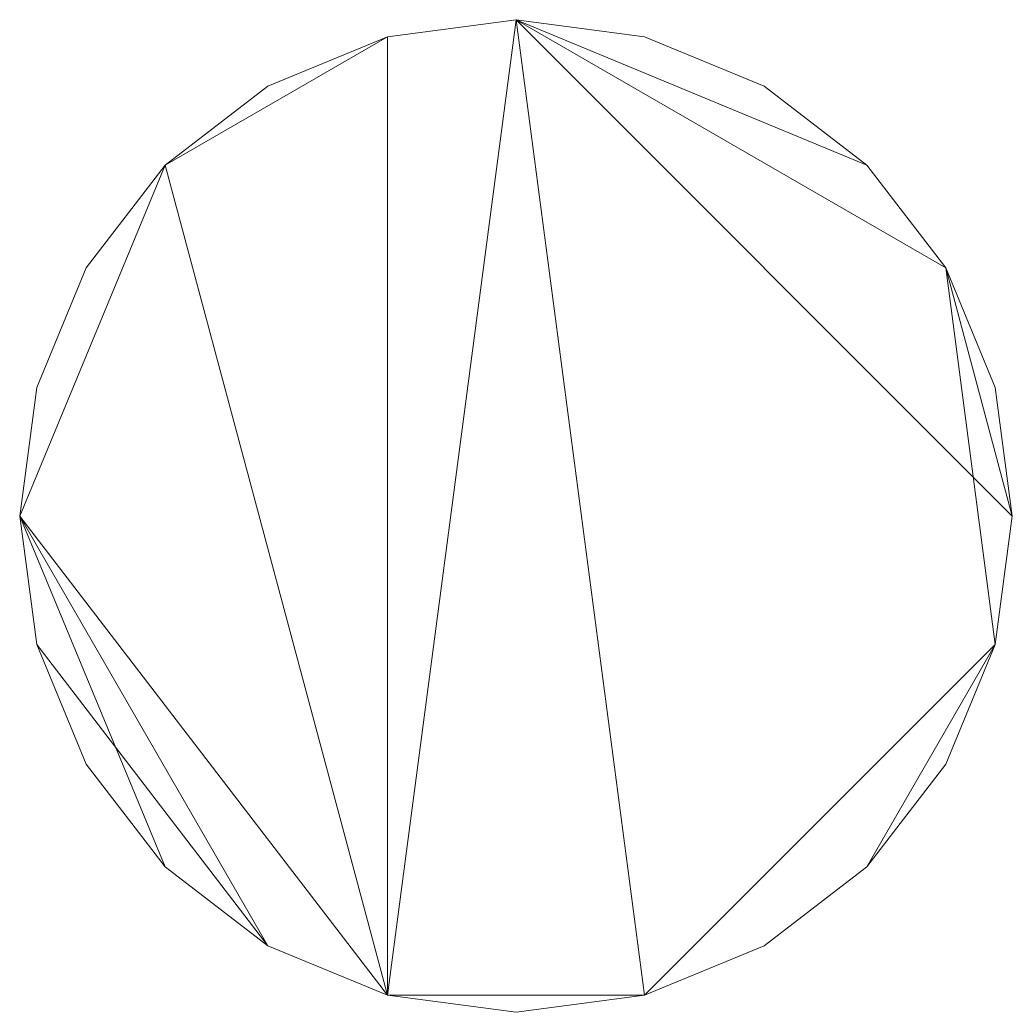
# Model space of a CAD drawing. Header units: inches. Extents: x -3326 to -59, y 8 to 1043.
# Drawn here: x -2667.4 to -2666.9, y 142.054 to 142.554 of the extents above; entities that cross this region are included whole.
import ezdxf

# ---------------------------------------------------------------- set-up
doc = ezdxf.new("R2010")
doc.units = ezdxf.units.IN
doc.header["$MEASUREMENT"] = 0
doc.layers.add('F-SPRN', color=10, linetype='Continuous', lineweight=9)

# ---------------------------------------------------------------- blocks, each defined once
blk = doc.blocks.new('Sprinkler - Pendent_up - 1_2_ Pendent-388337-05 - Fourth Level')
at = {"layer": 'F-SPRN'}
mesh = blk.add_polyface(dxfattribs=at)
corners = [(0, 0.25), (-0.0647, 0.24148), (-0.125, 0.21651), (-0.17678, 0.17678), (-0.21651, 0.125), (-0.24148, 0.0647), (-0.25, 0), (-0.24148, -0.0647), (-0.21651, -0.125), (-0.17678, -0.17678), (-0.125, -0.21651), (-0.0647, -0.24148), (0, -0.25), (0.0647, -0.24148), (0.125, -0.21651), (0.17678, -0.17678), (0.21651, -0.125), (0.24148, -0.0647), (0.25, 0), (0.24148, 0.0647), (0.21651, 0.125), (0.17678, 0.17678), (0.125, 0.21651), (0.0647, 0.24148)]
mesh.append_faces([[corners[k] for k in face] for face in [(3, 1, 2), (17, 15, 16)]], dxfattribs={"vtx0": -1})
mesh.append_faces([[corners[k] for k in face] for face in [(0, 13, 17, 18)]], dxfattribs={"vtx0": -1, "vtx1": -1, "vtx3": -1})
mesh.append_faces([[corners[k] for k in face] for face in [(11, 0, 1, 3)]], dxfattribs={"vtx0": -1, "vtx2": -1, "vtx3": -1})
mesh.append_faces([[corners[k] for k in face] for face in [(0, 11, 12, 13)]], dxfattribs={"vtx0": -1, "vtx3": -1})
mesh.append_faces([[corners[k] for k in face] for face in [(9, 10, 6)]], dxfattribs={"vtx1": -1, "vtx2": -1})
mesh.append_faces([[corners[k] for k in face] for face in [(10, 11, 3, 6), (20, 21, 0, 18)]], dxfattribs={"vtx1": -1, "vtx2": -1, "vtx3": -1})
mesh.append_faces([[corners[k] for k in face] for face in [(7, 8, 9, 6), (4, 5, 6, 3), (22, 23, 0, 21), (18, 19, 20)]], dxfattribs={"vtx2": -1})
mesh.append_faces([[corners[k] for k in face] for face in [(13, 14, 15, 17)]], dxfattribs={"vtx2": -1, "vtx3": -1})
mesh = blk.add_polyface(dxfattribs=at)
corners = [(0, 0.25, -2.125), (0.0647, 0.24148, -2.125), (0.125, 0.21651, -2.125), (0.17678, 0.17678, -2.125), (0.21651, 0.125, -2.125), (0.24148, 0.0647, -2.125), (0.25, 0, -2.125), (0.24148, -0.0647, -2.125), (0.21651, -0.125, -2.125), (0.17678, -0.17678, -2.125), (0.125, -0.21651, -2.125), (0.0647, -0.24148, -2.125), (0, -0.25, -2.125), (-0.0647, -0.24148, -2.125), (-0.125, -0.21651, -2.125), (-0.17678, -0.17678, -2.125), (-0.21651, -0.125, -2.125), (-0.24148, -0.0647, -2.125), (-0.25, 0, -2.125), (-0.24148, 0.0647, -2.125), (-0.21651, 0.125, -2.125), (-0.17678, 0.17678, -2.125), (-0.125, 0.21651, -2.125), (-0.0647, 0.24148, -2.125)]
mesh.append_faces([[corners[k] for k in face] for face in [(9, 7, 8), (13, 11, 12)]], dxfattribs={"vtx0": -1})
mesh.append_faces([[corners[k] for k in face] for face in [(4, 0, 3)]], dxfattribs={"vtx0": -1, "vtx1": -1})
mesh.append_faces([[corners[k] for k in face] for face in [(0, 11, 13, 23), (13, 18, 21)]], dxfattribs={"vtx0": -1, "vtx1": -1, "vtx2": -1})
mesh.append_faces([[corners[k] for k in face] for face in [(7, 11, 0, 4)]], dxfattribs={"vtx0": -1, "vtx1": -1, "vtx2": -1, "vtx3": -1})
mesh.append_faces([[corners[k] for k in face] for face in [(6, 7, 4, 5)]], dxfattribs={"vtx1": -1})
mesh.append_faces([[corners[k] for k in face] for face in [(13, 14, 17, 18)]], dxfattribs={"vtx1": -1, "vtx3": -1})
mesh.append_faces([[corners[k] for k in face] for face in [(15, 16, 17, 14)]], dxfattribs={"vtx2": -1})
mesh.append_faces([[corners[k] for k in face] for face in [(9, 10, 11, 7), (21, 22, 23, 13)]], dxfattribs={"vtx2": -1, "vtx3": -1})
mesh.append_faces([[corners[k] for k in face] for face in [(0, 1, 2, 3), (18, 19, 20, 21)]], dxfattribs={"vtx3": -1})
mesh = blk.add_polyface(dxfattribs=at)
corners = [(0, -0.25), (-0.0647, -0.24148), (-0.125, -0.21651), (-0.17678, -0.17678), (-0.21651, -0.125), (-0.24148, -0.0647), (-0.25, 0), (-0.24148, 0.0647), (-0.21651, 0.125), (-0.17678, 0.17678), (-0.125, 0.21651), (-0.0647, 0.24148), (0, 0.25), (0, 0.25, -2.125), (-0.0647, 0.24148, -2.125), (-0.125, 0.21651, -2.125), (-0.17678, 0.17678, -2.125), (-0.21651, 0.125, -2.125), (-0.24148, 0.0647, -2.125), (-0.25, 0, -2.125), (-0.24148, -0.0647, -2.125), (-0.21651, -0.125, -2.125), (-0.17678, -0.17678, -2.125), (-0.125, -0.21651, -2.125), (-0.0647, -0.24148, -2.125), (0, -0.25, -2.125)]
mesh.append_faces([[corners[k] for k in face] for face in [(13, 14, 11, 12), (0, 1, 24, 25)]], dxfattribs={"vtx1": -1})
mesh.append_faces([[corners[k] for k in face] for face in [(14, 15, 10, 11), (16, 17, 8, 9), (15, 16, 9, 10), (17, 18, 7, 8), (6, 7, 18, 19), (19, 20, 5, 6), (20, 21, 4, 5), (22, 23, 2, 3), (21, 22, 3, 4), (23, 24, 1, 2)]], dxfattribs={"vtx1": -1, "vtx3": -1})
mesh = blk.add_polyface(dxfattribs=at)
corners = [(0, 0.25), (0.0647, 0.24148), (0.125, 0.21651), (0.17678, 0.17678), (0.21651, 0.125), (0.24148, 0.0647), (0.25, 0), (0.24148, -0.0647), (0.21651, -0.125), (0.17678, -0.17678), (0.125, -0.21651), (0.0647, -0.24148), (0, -0.25), (0, -0.25, -2.125), (0.0647, -0.24148, -2.125), (0.125, -0.21651, -2.125), (0.17678, -0.17678, -2.125), (0.21651, -0.125, -2.125), (0.24148, -0.0647, -2.125), (0.25, 0, -2.125), (0.24148, 0.0647, -2.125), (0.21651, 0.125, -2.125), (0.17678, 0.17678, -2.125), (0.125, 0.21651, -2.125), (0.0647, 0.24148, -2.125), (0, 0.25, -2.125)]
mesh.append_faces([[corners[k] for k in face] for face in [(13, 14, 11, 12), (0, 1, 24, 25)]], dxfattribs={"vtx1": -1})
mesh.append_faces([[corners[k] for k in face] for face in [(14, 15, 10, 11), (16, 17, 8, 9), (15, 16, 9, 10), (17, 18, 7, 8), (6, 7, 18, 19), (19, 20, 5, 6), (20, 21, 4, 5), (22, 23, 2, 3), (21, 22, 3, 4), (23, 24, 1, 2)]], dxfattribs={"vtx1": -1, "vtx3": -1})

msp = doc.modelspace()

# ---------------------------------------------------------------- block references
at = {"layer": 'F-SPRN', "color": 1}
msp.add_blockref('Sprinkler - Pendent_up - 1_2_ Pendent-388337-05 - Fourth Level', (-2667.1496, 142.30443, 959), dxfattribs=at)

doc.saveas('drawing.dxf')
